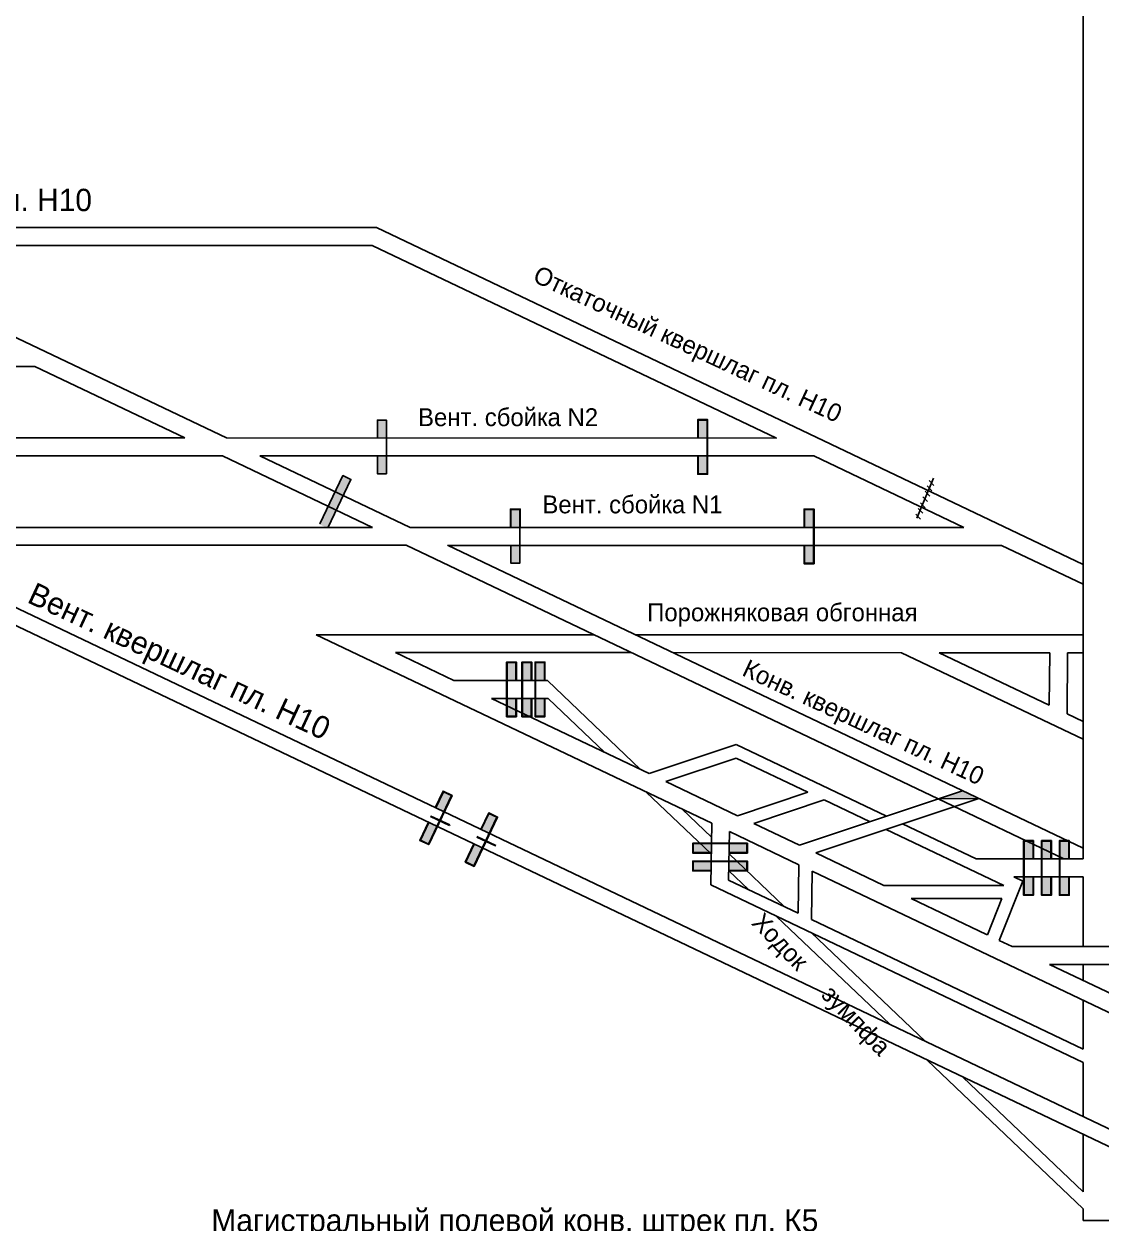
# Model space of a CAD drawing. Header units: millimetres. Extents: x -1340 to 290, y -473 to 375.
# Drawn here: x -789.4 to -548.6, y -187.9 to 80.3 of the extents above; entities that cross this region are included whole.
import ezdxf

# ---------------------------------------------------------------- set-up
doc = ezdxf.new("R2010")
doc.units = ezdxf.units.MM
doc.layers.add('Двери', color=7, linetype='Continuous')
doc.layers.add('Перемычки', color=7, linetype='Continuous')

msp = doc.modelspace()

# ---------------------------------------------------------------- hatches: boundary and pattern name
for points in [[(-579.51, -91.21), (-584.97, -93.03), (-575.9, -92.93)], [(-698.85, -98.29), (-698.95, -98.25), (-700.87, -102.3), (-698.88, -103.25), (-696.96, -99.19), (-697.05, -99.15), (-698.93, -103.11), (-700.74, -102.26)], [(-688.68, -103.14), (-688.77, -103.1), (-690.69, -107.16), (-688.71, -108.1), (-686.78, -104.05), (-686.87, -104.01), (-688.75, -107.97), (-690.56, -107.11)]]:
    msp.add_hatch(color=256).paths.add_polyline_path(points)
h = msp.add_hatch(color=3)
h.paths.add_polyline_path([(-688.68, -103.14), (-690.56, -107.11), (-688.75, -107.97), (-686.87, -104.01)])
h.paths.add_polyline_path([(-698.85, -98.29), (-700.74, -102.26), (-698.93, -103.11), (-697.05, -99.15)])
h = msp.add_hatch(color=256)
h.paths.add_polyline_path([(-698.4, -96.85), (-698.46, -96.98), (-696.47, -97.92), (-696.41, -97.79)])
h.paths.add_polyline_path([(-696.32, -97.84), (-696.38, -97.97), (-694.24, -98.98), (-694.18, -98.85)])
h = msp.add_hatch(color=256)
h.paths.add_polyline_path([(-688.08, -101.41), (-688.15, -101.54), (-686.15, -102.49), (-686.09, -102.36)])
h.paths.add_polyline_path([(-686, -102.4), (-686.06, -102.53), (-683.92, -103.54), (-683.86, -103.41)])
at = {"layer": 'Двери'}
h = msp.add_hatch(color=256, dxfattribs=at)
h.paths.add_polyline_path([(-710.43, -12.29), (-710.43, -8.19), (-708.23, -8.19), (-708.23, -12.29), (-708.33, -12.29), (-708.33, -8.29), (-710.33, -8.29), (-710.33, -12.29)])
h.paths.add_polyline_path([(-708.33, -16.29), (-708.33, -12.29), (-708.23, -12.29), (-708.23, -16.29)])
h.paths.add_polyline_path([(-710.43, -20.39), (-710.43, -16.29), (-710.33, -16.29), (-710.33, -20.29), (-708.33, -20.29), (-708.33, -16.29), (-708.23, -16.29), (-708.23, -20.39)])
h = msp.add_hatch(color=3, dxfattribs=at)
h.paths.add_polyline_path([(-710.33, -8.29), (-708.33, -8.29), (-708.33, -12.29), (-710.33, -12.29)])
h.paths.add_polyline_path([(-708.33, -20.29), (-710.33, -20.29), (-710.33, -16.29), (-708.33, -16.29)])
h = msp.add_hatch(color=256, dxfattribs=at)
h.paths.add_polyline_path([(-638.72, -12.29), (-638.72, -8.19), (-636.52, -8.19), (-636.52, -12.29), (-636.62, -12.29), (-636.62, -8.29), (-638.62, -8.29), (-638.62, -12.29)])
h.paths.add_polyline_path([(-636.62, -16.29), (-636.62, -12.29), (-636.52, -12.29), (-636.52, -16.29)])
h.paths.add_polyline_path([(-638.72, -20.39), (-638.72, -16.29), (-638.62, -16.29), (-638.62, -20.29), (-636.62, -20.29), (-636.62, -16.29), (-636.52, -16.29), (-636.52, -20.39)])
h = msp.add_hatch(color=3, dxfattribs=at)
h.paths.add_polyline_path([(-638.62, -8.29), (-636.62, -8.29), (-636.62, -12.29), (-638.62, -12.29)])
h.paths.add_polyline_path([(-636.62, -20.29), (-638.62, -20.29), (-638.62, -16.29), (-636.62, -16.29)])
h = msp.add_hatch(color=256, dxfattribs=at)
h.paths.add_polyline_path([(-680.6, -32.3), (-680.6, -28.2), (-678.4, -28.2), (-678.4, -32.3), (-678.5, -32.3), (-678.5, -28.3), (-680.5, -28.3), (-680.5, -32.3)])
h.paths.add_polyline_path([(-678.5, -36.3), (-678.5, -32.3), (-678.4, -32.3), (-678.4, -36.3)])
h.paths.add_polyline_path([(-680.6, -40.4), (-680.6, -36.3), (-680.5, -36.3), (-680.5, -40.3), (-678.5, -40.3), (-678.5, -36.3), (-678.4, -36.3), (-678.4, -40.4)])
h = msp.add_hatch(color=3, dxfattribs=at)
h.paths.add_polyline_path([(-680.5, -28.3), (-678.5, -28.3), (-678.5, -32.3), (-680.5, -32.3)])
h.paths.add_polyline_path([(-678.5, -40.3), (-680.5, -40.3), (-680.5, -36.3), (-678.5, -36.3)])
h = msp.add_hatch(color=256, dxfattribs=at)
h.paths.add_polyline_path([(-614.93, -32.31), (-614.93, -28.21), (-612.73, -28.21), (-612.73, -32.31), (-612.83, -32.31), (-612.83, -28.31), (-614.83, -28.31), (-614.83, -32.31)])
h.paths.add_polyline_path([(-612.83, -36.31), (-612.83, -32.31), (-612.73, -32.31), (-612.73, -36.31)])
h.paths.add_polyline_path([(-614.93, -40.41), (-614.93, -36.31), (-614.83, -36.31), (-614.83, -40.31), (-612.83, -40.31), (-612.83, -36.31), (-612.73, -36.31), (-612.73, -40.41)])
h = msp.add_hatch(color=3, dxfattribs=at)
h.paths.add_polyline_path([(-614.83, -28.31), (-612.83, -28.31), (-612.83, -32.31), (-614.83, -32.31)])
h.paths.add_polyline_path([(-612.83, -40.31), (-614.83, -40.31), (-614.83, -36.31), (-612.83, -36.31)])
h = msp.add_hatch(color=256, dxfattribs=at)
h.paths.add_polyline_path([(-679.26, -66.53), (-679.26, -62.43), (-681.46, -62.43), (-681.46, -66.53), (-681.36, -66.53), (-681.36, -62.53), (-679.36, -62.53), (-679.36, -66.53)])
h.paths.add_polyline_path([(-681.36, -70.53), (-681.36, -66.53), (-681.46, -66.53), (-681.46, -70.53)])
h.paths.add_polyline_path([(-679.26, -74.63), (-679.26, -70.53), (-679.36, -70.53), (-679.36, -74.53), (-681.36, -74.53), (-681.36, -70.53), (-681.46, -70.53), (-681.46, -74.63)])
h = msp.add_hatch(color=3, dxfattribs=at)
h.paths.add_polyline_path([(-679.36, -62.53), (-681.36, -62.53), (-681.36, -66.53), (-679.36, -66.53)])
h.paths.add_polyline_path([(-681.36, -74.53), (-679.36, -74.53), (-679.36, -70.53), (-681.36, -70.53)])
h = msp.add_hatch(color=256, dxfattribs=at)
h.paths.add_polyline_path([(-675.83, -66.53), (-675.83, -62.43), (-678.03, -62.43), (-678.03, -66.53), (-677.93, -66.53), (-677.93, -62.53), (-675.93, -62.53), (-675.93, -66.53)])
h.paths.add_polyline_path([(-677.93, -70.53), (-677.93, -66.53), (-678.03, -66.53), (-678.03, -70.53)])
h.paths.add_polyline_path([(-675.83, -74.63), (-675.83, -70.53), (-675.93, -70.53), (-675.93, -74.53), (-677.93, -74.53), (-677.93, -70.53), (-678.03, -70.53), (-678.03, -74.63)])
h = msp.add_hatch(color=3, dxfattribs=at)
h.paths.add_polyline_path([(-675.93, -62.53), (-677.93, -62.53), (-677.93, -66.53), (-675.93, -66.53)])
h.paths.add_polyline_path([(-677.93, -74.53), (-675.93, -74.53), (-675.93, -70.53), (-677.93, -70.53)])
h = msp.add_hatch(color=256, dxfattribs=at)
h.paths.add_polyline_path([(-672.89, -66.53), (-672.89, -62.43), (-675.09, -62.43), (-675.09, -66.53), (-674.99, -66.53), (-674.99, -62.53), (-672.99, -62.53), (-672.99, -66.53)])
h.paths.add_polyline_path([(-674.99, -70.53), (-674.99, -66.53), (-675.09, -66.53), (-675.09, -70.53)])
h.paths.add_polyline_path([(-672.89, -74.63), (-672.89, -70.53), (-672.99, -70.53), (-672.99, -74.53), (-674.99, -74.53), (-674.99, -70.53), (-675.09, -70.53), (-675.09, -74.63)])
h = msp.add_hatch(color=3, dxfattribs=at)
h.paths.add_polyline_path([(-672.99, -62.53), (-674.99, -62.53), (-674.99, -66.53), (-672.99, -66.53)])
h.paths.add_polyline_path([(-674.99, -74.53), (-672.99, -74.53), (-672.99, -70.53), (-674.99, -70.53)])
h = msp.add_hatch(color=256, dxfattribs=at)
h.paths.add_polyline_path([(-699.11, -98.6), (-700.87, -102.3), (-698.88, -103.25), (-697.13, -99.54), (-697.22, -99.5), (-698.93, -103.11), (-700.74, -102.26), (-699.02, -98.64)])
h.paths.add_polyline_path([(-695.5, -95.89), (-697.22, -99.5), (-697.13, -99.54), (-695.41, -95.93)])
h.paths.add_polyline_path([(-695.64, -91.28), (-697.4, -94.99), (-697.31, -95.03), (-695.59, -91.42), (-693.79, -92.27), (-695.5, -95.89), (-695.41, -95.93), (-693.65, -92.23)])
h = msp.add_hatch(color=3, dxfattribs=at)
h.paths.add_polyline_path([(-700.74, -102.26), (-698.93, -103.11), (-697.22, -99.5), (-699.02, -98.64)])
h.paths.add_polyline_path([(-693.79, -92.27), (-695.59, -91.42), (-697.31, -95.03), (-695.5, -95.89)])
h = msp.add_hatch(color=256, dxfattribs=at)
h.paths.add_polyline_path([(-688.93, -103.45), (-690.69, -107.16), (-688.71, -108.1), (-686.95, -104.4), (-687.04, -104.35), (-688.75, -107.97), (-690.56, -107.11), (-688.84, -103.5)])
h.paths.add_polyline_path([(-685.32, -100.74), (-687.04, -104.35), (-686.95, -104.4), (-685.23, -100.78)])
h.paths.add_polyline_path([(-685.46, -96.14), (-687.22, -99.84), (-687.13, -99.88), (-685.41, -96.27), (-683.61, -97.13), (-685.32, -100.74), (-685.23, -100.78), (-683.47, -97.08)])
h = msp.add_hatch(color=3, dxfattribs=at)
h.paths.add_polyline_path([(-690.56, -107.11), (-688.75, -107.97), (-687.04, -104.35), (-688.84, -103.5)])
h.paths.add_polyline_path([(-683.61, -97.13), (-685.41, -96.27), (-687.13, -99.88), (-685.32, -100.74)])
h = msp.add_hatch(color=256, dxfattribs=at)
h.paths.add_polyline_path([(-631.73, -105.13), (-627.63, -105.13), (-627.63, -102.93), (-631.73, -102.93), (-631.73, -103.03), (-627.73, -103.03), (-627.73, -105.03), (-631.73, -105.03)])
h.paths.add_polyline_path([(-635.73, -103.03), (-631.73, -103.03), (-631.73, -102.93), (-635.73, -102.93)])
h.paths.add_polyline_path([(-639.83, -105.13), (-635.73, -105.13), (-635.73, -105.03), (-639.73, -105.03), (-639.73, -103.03), (-635.73, -103.03), (-635.73, -102.93), (-639.83, -102.93)])
h = msp.add_hatch(color=3, dxfattribs=at)
h.paths.add_polyline_path([(-627.73, -105.03), (-627.73, -103.03), (-631.73, -103.03), (-631.73, -105.03)])
h.paths.add_polyline_path([(-639.73, -103.03), (-639.73, -105.03), (-635.73, -105.03), (-635.73, -103.03)])
h = msp.add_hatch(color=256, dxfattribs=at)
h.paths.add_polyline_path([(-563.66, -106.45), (-563.66, -102.35), (-565.86, -102.35), (-565.86, -106.45), (-565.76, -106.45), (-565.76, -102.45), (-563.76, -102.45), (-563.76, -106.45)])
h.paths.add_polyline_path([(-565.76, -110.45), (-565.76, -106.45), (-565.86, -106.45), (-565.86, -110.45)])
h.paths.add_polyline_path([(-563.66, -114.55), (-563.66, -110.45), (-563.76, -110.45), (-563.76, -114.45), (-565.76, -114.45), (-565.76, -110.45), (-565.86, -110.45), (-565.86, -114.55)])
h = msp.add_hatch(color=3, dxfattribs=at)
h.paths.add_polyline_path([(-563.76, -102.45), (-565.76, -102.45), (-565.76, -106.45), (-563.76, -106.45)])
h.paths.add_polyline_path([(-565.76, -114.45), (-563.76, -114.45), (-563.76, -110.45), (-565.76, -110.45)])
h = msp.add_hatch(color=256, dxfattribs=at)
h.paths.add_polyline_path([(-559.66, -106.45), (-559.66, -102.35), (-561.86, -102.35), (-561.86, -106.45), (-561.76, -106.45), (-561.76, -102.45), (-559.76, -102.45), (-559.76, -106.45)])
h.paths.add_polyline_path([(-561.76, -110.45), (-561.76, -106.45), (-561.86, -106.45), (-561.86, -110.45)])
h.paths.add_polyline_path([(-559.66, -114.55), (-559.66, -110.45), (-559.76, -110.45), (-559.76, -114.45), (-561.76, -114.45), (-561.76, -110.45), (-561.86, -110.45), (-561.86, -114.55)])
h = msp.add_hatch(color=3, dxfattribs=at)
h.paths.add_polyline_path([(-559.76, -102.45), (-561.76, -102.45), (-561.76, -106.45), (-559.76, -106.45)])
h.paths.add_polyline_path([(-561.76, -114.45), (-559.76, -114.45), (-559.76, -110.45), (-561.76, -110.45)])
h = msp.add_hatch(color=256, dxfattribs=at)
h.paths.add_polyline_path([(-555.66, -106.45), (-555.66, -102.35), (-557.86, -102.35), (-557.86, -106.45), (-557.76, -106.45), (-557.76, -102.45), (-555.76, -102.45), (-555.76, -106.45)])
h.paths.add_polyline_path([(-557.76, -110.45), (-557.76, -106.45), (-557.86, -106.45), (-557.86, -110.45)])
h.paths.add_polyline_path([(-555.66, -114.55), (-555.66, -110.45), (-555.76, -110.45), (-555.76, -114.45), (-557.76, -114.45), (-557.76, -110.45), (-557.86, -110.45), (-557.86, -114.55)])
h = msp.add_hatch(color=3, dxfattribs=at)
h.paths.add_polyline_path([(-555.76, -102.45), (-557.76, -102.45), (-557.76, -106.45), (-555.76, -106.45)])
h.paths.add_polyline_path([(-557.76, -114.45), (-555.76, -114.45), (-555.76, -110.45), (-557.76, -110.45)])
h = msp.add_hatch(color=256, dxfattribs=at)
h.paths.add_polyline_path([(-631.73, -109.13), (-627.63, -109.13), (-627.63, -106.93), (-631.73, -106.93), (-631.73, -107.03), (-627.73, -107.03), (-627.73, -109.03), (-631.73, -109.03)])
h.paths.add_polyline_path([(-635.73, -107.03), (-631.73, -107.03), (-631.73, -106.93), (-635.73, -106.93)])
h.paths.add_polyline_path([(-639.83, -109.13), (-635.73, -109.13), (-635.73, -109.03), (-639.73, -109.03), (-639.73, -107.03), (-635.73, -107.03), (-635.73, -106.93), (-639.83, -106.93)])
h = msp.add_hatch(color=3, dxfattribs=at)
h.paths.add_polyline_path([(-627.73, -109.03), (-627.73, -107.03), (-631.73, -107.03), (-631.73, -109.03)])
h.paths.add_polyline_path([(-639.73, -107.03), (-639.73, -109.03), (-635.73, -109.03), (-635.73, -107.03)])
at = {"layer": 'Перемычки'}
h = msp.add_hatch(color=256, dxfattribs=at)
h.paths.add_polyline_path([(-718.12, -20.56), (-719.89, -24.26), (-719.8, -24.3), (-718.07, -20.69), (-716.27, -21.55), (-717.99, -25.16), (-717.9, -25.21), (-716.14, -21.51)])
h.paths.add_polyline_path([(-719.8, -24.3), (-719.89, -24.26), (-723.37, -31.57), (-721.39, -32.52), (-717.9, -25.21), (-717.99, -25.16), (-721.44, -32.38), (-723.24, -31.52)])
h = msp.add_hatch(color=3, dxfattribs=at)
h.paths.add_polyline_path([(-716.27, -21.55), (-718.07, -20.69), (-719.8, -24.3), (-717.99, -25.16)])
h.paths.add_polyline_path([(-721.52, -27.91), (-719.71, -28.77), (-717.99, -25.16), (-719.8, -24.3)])
h.paths.add_polyline_path([(-721.52, -27.91), (-723.24, -31.52), (-721.44, -32.38), (-719.71, -28.77)])

# ---------------------------------------------------------------- linework, layer by layer
for p, q in [((-552.56, 287.32), (-552.56, -106.45)), ((-1038.61, 63.75), (-517.19, -184.93)), ((-969.49, 34.78), (-710.58, 34.78)), ((-710.58, 34.78), (-552.56, -40.58)), ((-834.39, 30.78), (-744.08, -12.29)), ((-834.39, 30.78), (-711.48, 30.78)), ((-711.48, 30.78), (-621.15, -12.3)), ((-811.66, 3.72), (-786.93, 3.72)), ((-786.93, 3.72), (-753.38, -12.29)), ((-807.91, -12.28), (-753.38, -12.29)), ((-744.08, -12.29), (-621.15, -12.3)), ((-799.52, -16.28), (-744.99, -16.29)), ((-744.99, -16.29), (-711.43, -32.29)), ((-736.6, -16.29), (-703.04, -32.29)), ((-736.6, -16.29), (-612.76, -16.31)), ((-612.76, -16.31), (-579.2, -32.31)), ((-586.03, -21.29), (-589.75, -30.19)), ((-587.41, -22.99), (-586.36, -24.09)), ((-586.98, -21.79), (-585.93, -22.89)), ((-588.9, -26.8), (-587.85, -27.9)), ((-588.4, -25.42), (-587.34, -26.52)), ((-587.86, -24.19), (-586.81, -25.29)), ((-589.97, -29.32), (-588.92, -30.42)), ((-589.43, -28.03), (-588.38, -29.13)), ((-828.88, -32.28), (-765.96, -32.29)), ((-765.96, -32.29), (-711.43, -32.29)), ((-703.04, -32.29), (-579.2, -32.31)), ((-820.49, -36.28), (-765.96, -36.29)), ((-820.49, -36.28), (-537.78, -171.11)), ((-765.96, -36.29), (-703.94, -36.29)), ((-703.94, -36.29), (-584.97, -93.03)), ((-694.65, -36.3), (-552.56, -104.06)), ((-694.56, -36.31), (-570.78, -36.33)), ((-570.78, -36.33), (-552.56, -45.01)), ((-724.01, -56.29), (-662, -56.3)), ((-724.01, -56.29), (-635.61, -98.45)), ((-724.01, -56.29), (-724.01, -56.29)), ((-652.7, -56.3), (-552.56, -56.31)), ((-706.33, -60.29), (-653.61, -60.3)), ((-706.33, -60.29), (-693.24, -66.54)), ((-644.31, -60.3), (-593.17, -60.31)), ((-593.17, -60.31), (-552.56, -79.67)), ((-584.78, -60.31), (-560.13, -72.07)), ((-584.78, -60.31), (-560.02, -60.31)), ((-560.02, -60.31), (-560.13, -72.07)), ((-556.02, -60.31), (-556.14, -73.97)), ((-556.02, -60.31), (-552.56, -60.31)), ((-693.24, -66.54), (-672.35, -66.54)), ((-651.5, -86.44), (-672.35, -66.54)), ((-684.86, -70.53), (-672.16, -70.53)), ((-684.86, -70.53), (-649.56, -87.37)), ((-659.49, -82.63), (-672.16, -70.53)), ((-556.14, -73.97), (-552.56, -75.67)), ((-649.56, -87.37), (-630.11, -80.87)), ((-630.11, -80.87), (-596.51, -96.89)), ((-645.86, -89.13), (-630.11, -83.87)), ((-630.11, -83.87), (-614.09, -91.51)), ((-645.86, -89.13), (-629.84, -96.78)), ((-635.71, -105.34), (-650.22, -91.49)), ((-629.84, -96.78), (-614.09, -91.51)), ((-626.19, -98.51), (-610.44, -93.25)), ((-615.96, -103.39), (-579.51, -91.21)), ((-612.35, -105.11), (-575.9, -92.93)), ((-610.44, -93.25), (-600.21, -98.13)), ((-575.9, -92.93), (-584.97, -93.03)), ((-584.97, -93.03), (-556.84, -106.45)), ((-584.97, -93.03), (-584.97, -93.03)), ((-584.97, -93.03), (-584.97, -93.03)), ((-635.66, -101.57), (-642.22, -95.3)), ((-635.61, -98.45), (-635.81, -112.27)), ((-626.19, -98.51), (-615.96, -103.39)), ((-592.91, -98.61), (-576.47, -106.45)), ((-631.65, -100.34), (-631.81, -111.18)), ((-631.65, -100.34), (-616.13, -107.74)), ((-596.6, -99.85), (-570.31, -112.39)), ((-619.38, -117.11), (-631.72, -105.32)), ((-612.35, -105.11), (-597.1, -112.39)), ((-576.47, -106.45), (-552.56, -106.45)), ((-627.37, -113.3), (-631.78, -109.09)), ((-616.13, -107.74), (-616.28, -118.59)), ((-613.15, -109.17), (-613.3, -120.01)), ((-613.15, -109.17), (-535.79, -146.06)), ((-635.81, -112.27), (-552.56, -151.98)), ((-631.81, -111.18), (-616.28, -118.59)), ((-597.1, -112.39), (-570.31, -112.39)), ((-566.02, -111.43), (-571.32, -124.68)), ((-568.09, -110.45), (-552.56, -110.45)), ((-568.09, -110.45), (-566.02, -111.43)), ((-552.56, -110.45), (-552.56, -126.06)), ((-591, -115.3), (-570.72, -115.3)), ((-591, -115.3), (-574.2, -123.31)), ((-570.72, -115.3), (-573.97, -123.42)), ((-595.81, -143.43), (-621.1, -119.29)), ((-613.3, -120.01), (-552.56, -148.98)), ((-587.82, -147.25), (-613.34, -122.87)), ((-574.2, -123.31), (-573.97, -123.42)), ((-571.32, -124.68), (-568.44, -126.06)), ((-568.44, -126.06), (-534.2, -126.06)), ((-560.05, -130.06), (-534.52, -130.06)), ((-560.05, -130.06), (-544.51, -137.47)), ((-552.56, -130.06), (-552.56, -133.63)), ((-552.56, -138.06), (-552.56, -148.98)), ((-552.56, -184.73), (-587.44, -151.43)), ((-552.56, -151.98), (-552.56, -164.06)), ((-552.56, -152.39), (-552.56, -164.06)), ((-552.56, -180.91), (-579.45, -155.24)), ((-552.56, -168.06), (-552.56, -180.91)), ((-552.56, -184.73), (-552.56, -187.31)), ((-552.56, -187.31), (-544.56, -187.31))]:
    msp.add_line(p, q)
at = {"layer": 'Двери'}
for p, q in [((-698.4, -96.85), (-698.46, -96.98)), ((-698.46, -96.98), (-694.24, -98.98)), ((-698.4, -96.85), (-694.18, -98.85)), ((-694.18, -98.85), (-694.24, -98.98)), ((-688.14, -101.54), (-683.92, -103.54)), ((-688.08, -101.41), (-683.86, -103.41)), ((-683.86, -103.41), (-683.92, -103.54))]:
    msp.add_line(p, q, dxfattribs=at)
for points in [[(-710.33, -16.29), (-710.33, -20.29), (-708.33, -20.29), (-708.33, -8.29), (-710.33, -8.29), (-710.33, -12.29)], [(-638.72, -16.29), (-638.72, -20.39), (-636.52, -20.39), (-636.52, -8.19), (-638.72, -8.19), (-638.72, -12.29)], [(-638.62, -16.29), (-638.62, -20.29), (-636.62, -20.29), (-636.62, -8.29), (-638.62, -8.29), (-638.62, -12.29)], [(-678.4, -32.29), (-678.4, -28.2), (-680.6, -28.2), (-680.6, -32.3)], [(-680.5, -36.3), (-680.5, -40.3), (-678.5, -40.3), (-678.5, -28.3), (-680.5, -28.3), (-680.5, -32.3)], [(-614.93, -36.31), (-614.93, -40.41), (-612.73, -40.41), (-612.73, -28.21), (-614.93, -28.21), (-614.93, -32.31)], [(-614.83, -36.31), (-614.83, -40.31), (-612.83, -40.31), (-612.83, -28.31), (-614.83, -28.31), (-614.83, -32.31)], [(-679.26, -70.53), (-679.26, -74.63), (-681.46, -74.63), (-681.46, -62.43), (-679.26, -62.43), (-679.26, -66.53)], [(-679.36, -70.53), (-679.36, -74.53), (-681.36, -74.53), (-681.36, -62.53), (-679.36, -62.53), (-679.36, -66.53)], [(-675.83, -70.53), (-675.83, -74.63), (-678.03, -74.63), (-678.03, -62.43), (-675.83, -62.43), (-675.83, -66.53)], [(-675.93, -70.53), (-675.93, -74.53), (-677.93, -74.53), (-677.93, -62.53), (-675.93, -62.53), (-675.93, -66.53)], [(-672.89, -70.53), (-672.89, -74.63), (-675.09, -74.63), (-675.09, -62.43), (-672.89, -62.43), (-672.89, -66.53)], [(-672.99, -70.53), (-672.99, -74.53), (-674.99, -74.53), (-674.99, -62.53), (-672.99, -62.53), (-672.99, -66.53)], [(-697.4, -94.99), (-695.64, -91.28), (-693.65, -92.23), (-698.88, -103.25), (-700.87, -102.3), (-698.95, -98.25)], [(-697.31, -95.03), (-695.59, -91.42), (-693.79, -92.27), (-698.93, -103.11), (-700.74, -102.26), (-698.85, -98.29)], [(-687.22, -99.84), (-685.46, -96.14), (-683.47, -97.08), (-688.71, -108.1), (-690.69, -107.16), (-688.77, -103.1)], [(-687.13, -99.88), (-685.41, -96.27), (-683.61, -97.13), (-688.75, -107.97), (-690.56, -107.11), (-688.68, -103.14)], [(-635.73, -105.13), (-639.83, -105.13), (-639.83, -102.93), (-627.63, -102.93), (-627.63, -105.13), (-631.73, -105.13)], [(-635.73, -105.03), (-639.73, -105.03), (-639.73, -103.03), (-627.73, -103.03), (-627.73, -105.03), (-631.73, -105.03)], [(-563.66, -110.45), (-563.66, -114.55), (-565.86, -114.55), (-565.86, -102.35), (-563.66, -102.35), (-563.66, -106.45)], [(-563.76, -110.45), (-563.76, -114.45), (-565.76, -114.45), (-565.76, -102.45), (-563.76, -102.45), (-563.76, -106.45)], [(-559.66, -110.45), (-559.66, -114.55), (-561.86, -114.55), (-561.86, -102.35), (-559.66, -102.35), (-559.66, -106.45)], [(-559.76, -110.45), (-559.76, -114.45), (-561.76, -114.45), (-561.76, -102.45), (-559.76, -102.45), (-559.76, -106.45)], [(-555.66, -110.45), (-555.66, -114.55), (-557.86, -114.55), (-557.86, -102.35), (-555.66, -102.35), (-555.66, -106.45)], [(-555.76, -110.45), (-555.76, -114.45), (-557.76, -114.45), (-557.76, -102.45), (-555.76, -102.45), (-555.76, -106.45)], [(-635.73, -109.13), (-639.83, -109.13), (-639.83, -106.93), (-627.63, -106.93), (-627.63, -109.13), (-631.73, -109.13)], [(-635.73, -109.03), (-639.73, -109.03), (-639.73, -107.03), (-627.73, -107.03), (-627.73, -109.03), (-631.73, -109.03)]]:
    msp.add_lwpolyline(points, dxfattribs=at)
at = {"layer": 'Перемычки'}
msp.add_lwpolyline([(-723.24, -31.52), (-718.07, -20.69), (-716.27, -21.55), (-721.44, -32.38)], dxfattribs=at)

# ---------------------------------------------------------------- texts
for s, height, p in [('Южный магистральный откат. штрек пл. Н10', 5, (-913.63, 38.44)), ('Вент. сбойка N2', 4, (-701.26, -9.64)), ('Вент. сбойка N1', 4, (-673.46, -29.15)), ('Порожняковая обгонная', 4, (-650.04, -53.29)), ('Магистральный полевой конв. штрек пл. К5', 5, (-747.47, -189.79))]:
    msp.add_text(s, height=height).set_placement(p)
for s, height, rotation, p in [('Откаточный квершлаг пл. Н10', 4, 335, (-675.85, 22.81)), ('Вент. квершлаг пл. Н10', 5, 335, (-788.89, -48.96)), ('Конв. квершлаг пл. Н10', 4, 335, (-629.06, -65.28)), ('Ходок     зумпфа', 4, 314, (-626.91, -120.94))]:
    msp.add_text(s, height=height, rotation=rotation).set_placement(p)

doc.saveas('drawing.dxf')
